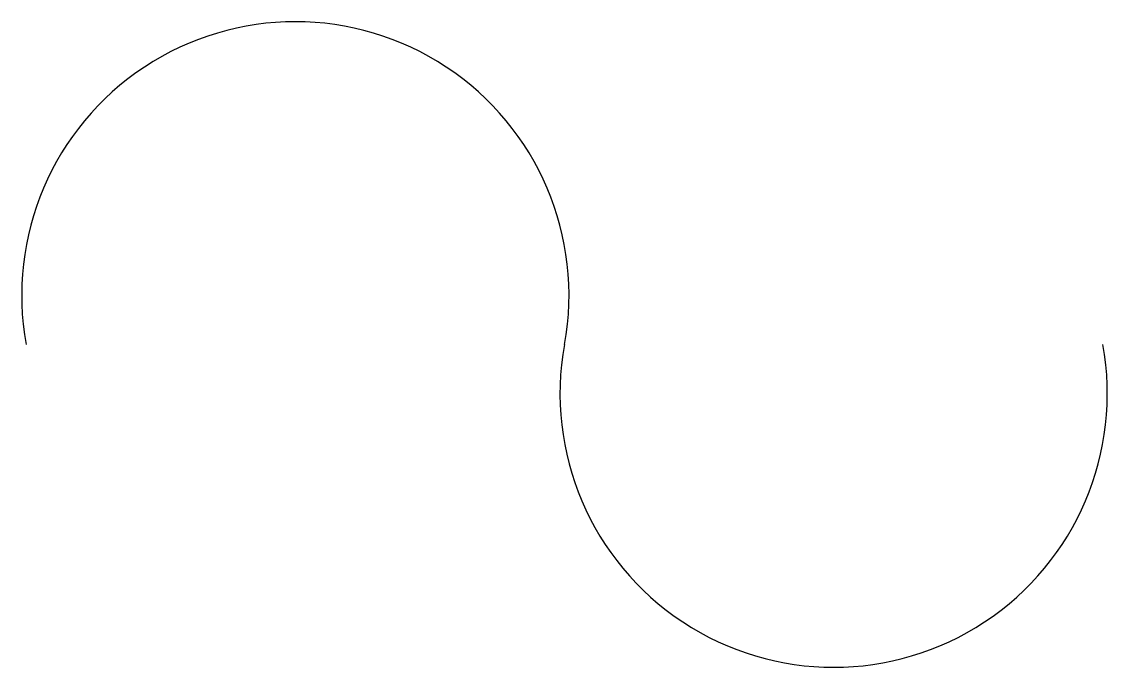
# Model space of a CAD drawing. Extents: x 0 to 10, y -3 to 3.
import ezdxf

# ---------------------------------------------------------------- set-up
doc = ezdxf.new("R2010")
doc.units = 0
doc.layers.get('0').update_dxf_attribs({"linetype": 'CONTINUOUS'})

msp = doc.modelspace()

# ---------------------------------------------------------------- linework, layer by layer
for centre, start, end in [((2.5, 0.458), -10.3889, -169.6111), ((7.5, -0.458), 169.6111, 10.3889)]:
    msp.add_arc(centre, 2.542, start, end)

doc.saveas('drawing.dxf')
